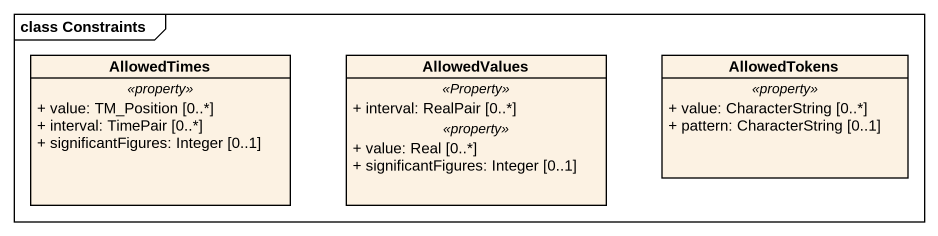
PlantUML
@startuml
mainframe class Constraints
hide circle
hide empty members
skinparam classAttributeIconSize 0
class AllowedTimes {
  .. <<property>> ..
  + value: TM_Position [0..*]
  + interval: TimePair [0..*]
  + significantFigures: Integer [0..1]
}
class AllowedValues {
  .. <<Property>> ..
  + interval: RealPair [0..*]
  .. <<property>> ..
  + value: Real [0..*]
  + significantFigures: Integer [0..1]
}
class AllowedTokens {
  .. <<property>> ..
  + value: CharacterString [0..*]
  + pattern: CharacterString [0..1]
}
@enduml
